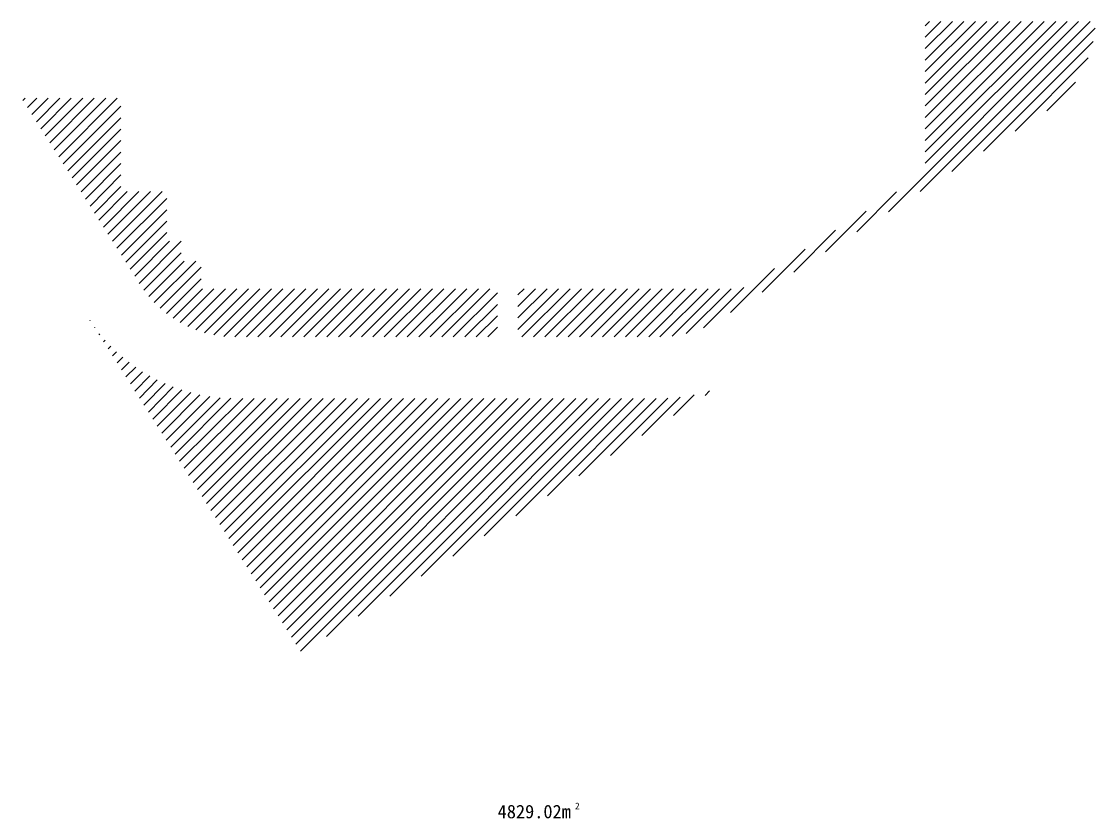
# Model space of a CAD drawing. Extents: x 1977 to 1034874806, y 3985 to 587211952.
# Drawn here: x 515787173 to 515892095, y 292490492 to 292568320 of the extents above; entities that cross this region are included whole.
import ezdxf

# ---------------------------------------------------------------- set-up
doc = ezdxf.new("R2010")
doc.units = 0
doc.header["$LTSCALE"] = 10
doc.header["$MEASUREMENT"] = 0
doc.layers.add('PUB_TEXT', color=7, linetype='Continuous')
doc.layers.add('SPACE_HATCH', color=8, linetype='Continuous')
doc.styles.add('_TCH_SPACE', font='simhei.ttf', dxfattribs={"height": 5})
pattern_1 = [(45, (0, 0), (-561.2660075668219, 561.266007566822), [])]

msp = doc.modelspace()

# ---------------------------------------------------------------- hatches: boundary and pattern name
at = {"layer": 'SPACE_HATCH'}
h = msp.add_hatch(dxfattribs=at)
h.set_pattern_fill('ANSI31', color=256, scale=500, style=0)
h.set_pattern_definition(pattern_1)
h.paths.add_polyline_path([(515892095.0709743, 292568320.0901606), (515875464.0342703, 292568320.0901609), (515875464.0342731, 292553420.0901613), (515857540.2875433, 292542220.0901595), (515835664.0341109, 292542220.0901596), (515835664.0341109, 292537520.0900609), (515849467.6108445, 292537520.0900608, 0.1426752109686134), (515855374.5943505, 292539240.6748927), (515887007.1970593, 292559376.9937303, 0.248254881928244)])
h = msp.add_hatch(dxfattribs=at)
h.set_pattern_fill('ANSI31', color=256, scale=500, style=0)
h.set_pattern_definition(pattern_1)
h.paths.add_polyline_path([(515833664.034111, 292542220.0901591), (515804714.0326658, 292542220.0901609), (515804714.0326657, 292544920.0901607), (515802764.0342694, 292544920.0901607), (515802764.0342694, 292546870.0901605), (515801364.0342698, 292546870.0901605), (515801364.0342684, 292551720.0893863), (515796864.0338532, 292551720.089386), (515796864.0338532, 292560820.0566913), (515787173.127098, 292560820.0566913), (515798763.30338, 292542613.046113, 0.2563846891495876), (515808042.6800721, 292537520.0900611), (515833664.034111, 292537520.0900609)])
h = msp.add_hatch(dxfattribs=at)
h.set_pattern_fill('ANSI31', color=256, scale=500, style=0)
h.set_pattern_definition(pattern_1)
h.paths.add_polyline_path([(515854875.5730733, 292532403.2062263, -0.0811124326509605), (515849467.6108444, 292531520.0900608), (515808042.6800719, 292531520.0900611, -0.2557707538434867), (515793722.9022293, 292539357.9962754), (515814508.05287, 292506706.5139567)])

# ---------------------------------------------------------------- texts
at = {"layer": 'PUB_TEXT', "style": '_TCH_SPACE'}
for s, height, p in [('2', 657.1729957805908, (515841250.1171058, 292491388.7292319)), ('4829.02m', 1314.345991561182, (515833688.9356712, 292490513.7292319))]:
    msp.add_text(s, height=height, dxfattribs=at).set_placement(p)

doc.saveas('drawing.dxf')
